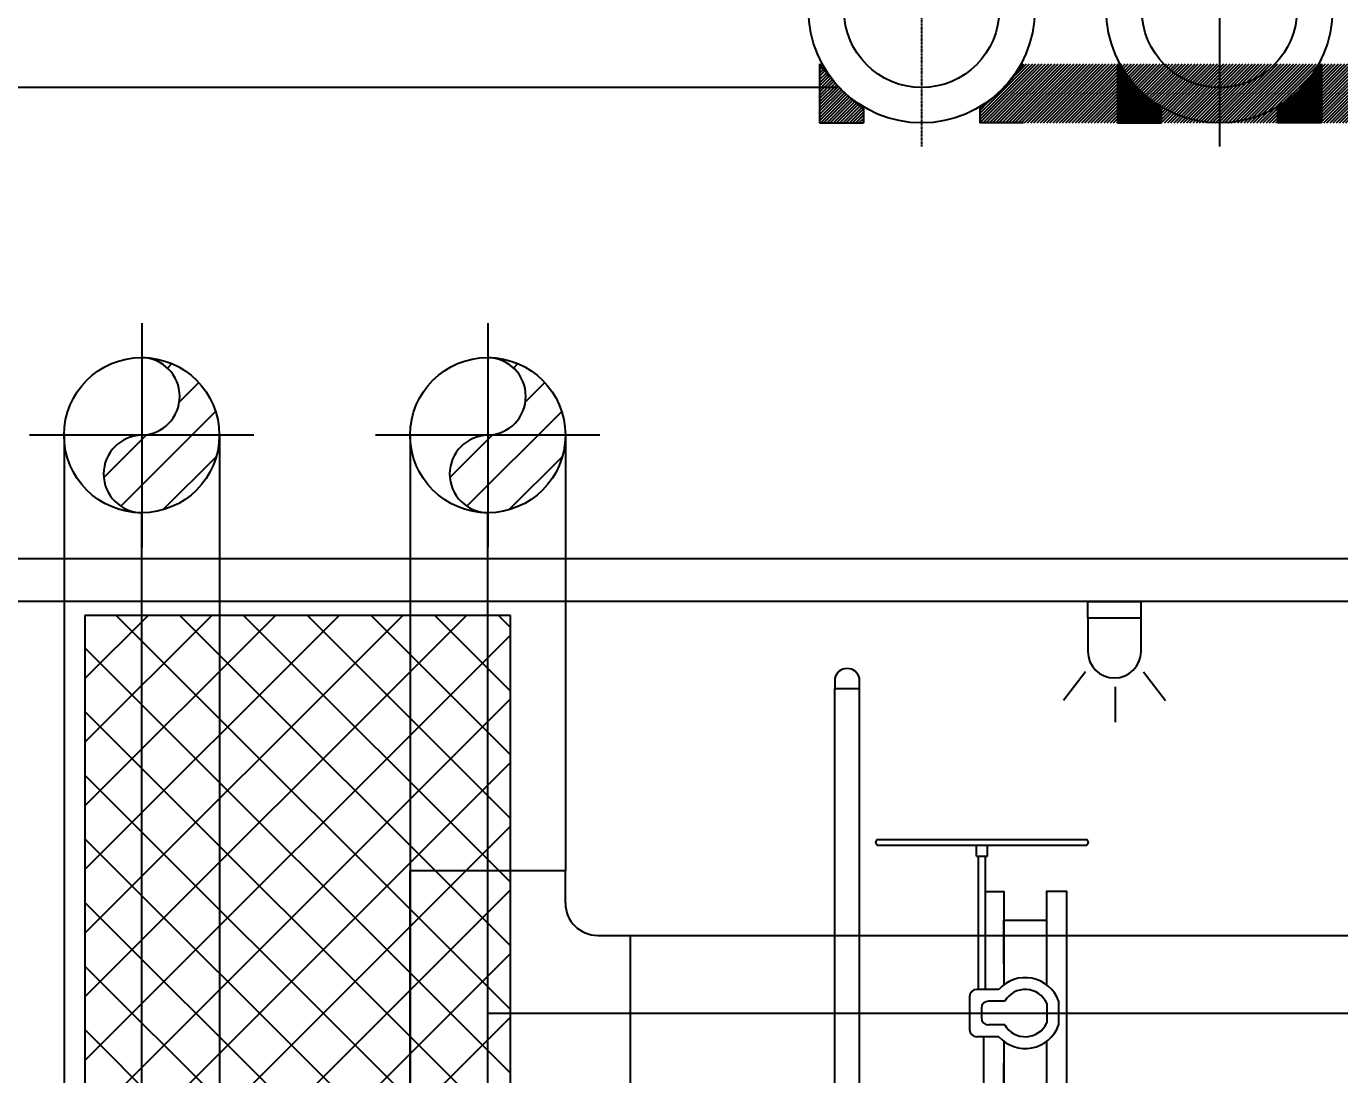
# Model space of a CAD drawing. Header units: millimetres. Extents: x -69706 to 52883, y -6882 to 68885.
# Drawn here: x -31528 to -29676, y 26399 to 27879 of the extents above; entities that cross this region are included whole.
import ezdxf

# ---------------------------------------------------------------- set-up
doc = ezdxf.new("R2010")
doc.units = ezdxf.units.MM
doc.linetypes.add('YFM1P-長$0$CENTER2', pattern=[1.125, 0.75, -0.125, 0.125, -0.125])
doc.linetypes.add('YFM1P-長$0$MAU&DCC Valve Station$0$CENTER2', pattern=[1.125, 0.75, -0.125, 0.125, -0.125])
for name, color, linetype in [('YFM1P-長$0$Light', 2, 'Continuous'), ('YFM1P-長$0$M-FOUN', 252, 'Continuous'), ('YFM1P-長$0$M-PIPE-CHWR13', 94, 'Continuous'), ('YFM1P-長$0$M-PIPE-CHWR13_CL', 93, 'YFM1P-長$0$CENTER2'), ('YFM1P-長$0$M-PIPE-CHWS5', 160, 'Continuous'), ('YFM1P-長$0$M-PIPE-CHWS5_CL', 161, 'YFM1P-長$0$CENTER2'), ('YFM1P-長$0$MAU&DCC Valve Station$0$M-CWTR-VAVE', 4, 'Continuous'), ('YFM1P-長$0$MAU&DCC Valve Station$0$M-PIPE-CHWR20', 110, 'Continuous'), ('YFM1P-長$0$MAU&DCC Valve Station$0$M-PIPE-CHWR20_CL', 111, 'YFM1P-長$0$MAU&DCC Valve Station$0$CENTER2'), ('YFM1P-長$0$MAU&DCC Valve Station$0$M-PIPE-CHWS12', 130, 'Continuous'), ('YFM1P-長$0$MAU&DCC Valve Station$0$M-PIPE-CHWS12_CL', 132, 'YFM1P-長$0$MAU&DCC Valve Station$0$CENTER2'), ('YFM1P-長$0$TYPE14X10', 7, 'Continuous')]:
    doc.layers.add(name, color=color, linetype=linetype)
doc.styles.add('dim-txt', font='isocp.shx', dxfattribs={"width": 0.7, "bigfont": 'chineset.shx'})
doc.dimstyles.new('ARCH-dim-200MM', dxfattribs={"dimscale": 2000, "dimtxt": 0.3, "dimasz": 0.1, "dimexe": 0.1, "dimexo": 0.1, "dimgap": 0.05, "dimtad": 1, "dimdec": 0, "dimrnd": 0.5, "dimdsep": 46, "dimtxsty": 'dim-txt', "dimblk": 'DOT', "dimcen": 2, "dimclrd": 256, "dimclre": 256, "dimclrt": 256, "dimadec": 0, "dimazin": 0, "dimtfac": 1, "dimtdec": 0, "dimtix": 1, "dimtmove": 2, "dimatfit": 3, "dimldrblk": 'OBLIQUE', "dimfxl": 1, "dimtvp": 1, "dimtolj": 1, "dimarcsym": 0})
pattern_1 = [(45, (2679264709.968667, -131290.7604304586), (-2.245064030267288, 2.245064030267288), [])]
pattern_2 = [(45, (2679265129.968667, -131290.7604304584), (-2.245064030267288, 2.245064030267288), [])]

# ---------------------------------------------------------------- blocks, each defined once
blk = doc.blocks.new('YFM1P-長$0$MAU&DCC Valve Station$0$08bv')
for p, q in [((368.000049210008, 209.0000000000146), (368.000049210008, -87.00000000001455)), ((376.0000492099789, 209.0000000000146), (376.0000492099789, -87.00000000001455)), ((154.3562113239022, 78.44875907762616), (107.6437886760687, 78.44875907762616)), ((97.64378867606865, 37.24732428127027), (97.64378867606865, 68.44875907762616)), ((137.7124226478336, 61.80497040154296), (124.2875773521664, 61.80497040154296)), ((164.3562113239022, 37.24732428127027), (164.3562113239022, 68.44875907762616)), ((164.3562113239022, 66.00000000001455), (352.5526149218786, 66.00000000001455)), ((164.3562113239022, 56.00000000001455), (352.5526149218786, 56.00000000001455)), ((352.5526149218786, 68.5761921525409), (352.5526149218786, 53.4238078474591)), ((352.5526149218786, 68.5761921525409), (368.000049210008, 68.5761921525409)), ((114.2875773521664, 28.86748626267945), (114.2875773521664, 51.80497040154296)), ((147.7124226478336, 28.86748626267945), (147.7124226478336, 51.80497040154296)), ((352.5526149218786, 53.4238078474591), (368.000049210008, 53.4238078474591)), ((0, 30.0000040922605), (0, -30.00000409224594)), ((0, 30.0000040922605), (61, 30.0000040922605)), ((201.0000221788941, 30.0000040922605), (262, 30.0000040922605)), ((262, 30.0000040922605), (262, -30.00000409224594)), ((144.825240249018, -30.3562113239168), (117.1747597509529, -30.3562113239168)), ((148.0587221092137, -47), (113.9412778907572, -47))]:
    blk.add_line(p, q)
for points in [[(91.00000306917354, 30.0000040922605), (-40.45000000001164, 30.0000040922605), (-40.45000000001164, 58.57500409225759), (97.64378867606865, 58.57500409225759)], [(302.4499999999825, 56.00000000001455), (302.4499999999825, 30.0000040922605), (170.9999969307974, 30.0000040922605)], [(91.00000306917354, -30.00000409224594), (-40.45000000001164, -30.00000409224594), (-40.45000000001164, -58.57500409224303), (302.4499999999825, -58.57500409224303), (302.4499999999825, -30.00000409224594), (170.9999969307974, -30.00000409224594)]]:
    blk.add_lwpolyline(points)
for centre, radius, start, end in [((372.000049210008, 206.0000000000437), 4.999999999969896, 36.86989764651103, 143.130102353489), ((107.6437886760687, 68.44875907762616), 10, 90, 180), ((154.3562113239022, 68.44875907762616), 10, 0, 90), ((124.2875773521664, 51.80497040154296), 10, 90, 180), ((137.7124226478336, 51.80497040154296), 10, 0, 90), ((131, 0), 50, 131.8454973450919, 250.0515564117327), ((131, 0), 50, 289.9484435882673, 48.15450265490806), ((131, 0), 33.3562113239168, 120.0680884635383, 245.5138833026101), ((131, 0), 33.3562113239168, 294.4861166973899, 59.93191153646174), ((372.000049210008, -84.00000000001455), 4.999999999972806, 216.869897646511, 323.130102353489)]:
    blk.add_arc(centre, radius, start, end)
blk = doc.blocks.new('YFM1P-長$0$A$C249b1ccb')
at = {"true_color": 0xffffff}
h = blk.add_hatch(dxfattribs=at)
h.set_pattern_fill('ANSI31')
h.set_pattern_definition(pattern_1)
edge = h.paths.add_edge_path()
edge.add_line((256456.1399832914, 69900.10986489017), (256518.0057541082, 69900.10986607429))
edge.add_line((256518.0057535889, 69920.18325342989), (256518.0057541082, 69900.10986607429))
edge.add_arc((256689.2177931415, 70149.00682042708), 285.7862615681728, 215.3565476287819, 233.1951613768989)
edge.add_line((256456.1399832914, 69983.6329353769), (256456.1399832914, 69900.10986489017))
h = blk.add_hatch(dxfattribs=at)
h.set_pattern_fill('ANSI31')
h.set_pattern_definition(pattern_1)
edge = h.paths.add_edge_path()
edge.add_line((256743.8600109171, 69900.10986489017), (256681.9942401003, 69900.10986607429))
edge.add_line((256681.9942406195, 69920.18325342989), (256681.9942401003, 69900.10986607429))
edge.add_arc((256510.782201067, 70149.00682042708), 285.7862615681728, 306.8048386231011, 324.6434523710974)
edge.add_line((257703.8600109171, 69983.6329353769), (257703.8600109171, 69900.10986489017))
h = blk.add_hatch(dxfattribs=at)
h.set_pattern_fill('ANSI31')
h.set_pattern_definition(pattern_2)
edge = h.paths.add_edge_path()
edge.add_line((256876.1399832978, 69900.1098648904), (256938.0057541146, 69900.10986607452))
edge.add_line((256938.0057535953, 69920.18325343012), (256938.0057541146, 69900.10986607452))
edge.add_arc((257109.2177931479, 70149.00682042731), 285.7862615681728, 215.3565476287819, 233.1951613768989)
edge.add_line((256876.1399832978, 69983.63293537713), (256876.1399832978, 69900.1098648904))
h = blk.add_hatch(dxfattribs=at)
h.set_pattern_fill('ANSI31')
h.set_pattern_definition(pattern_2)
edge = h.paths.add_edge_path()
edge.add_line((257163.8600109235, 69900.1098648904), (257101.9942401067, 69900.10986607452))
edge.add_line((257101.9942406259, 69920.18325343012), (257101.9942401067, 69900.10986607452))
edge.add_arc((256930.7822010734, 70149.00682042731), 285.7862615681728, 306.8048386231011, 324.6434523710974)
edge.add_line((257163.8600109235, 69983.63293537713), (257163.8600109235, 69900.1098648904))
for p, q in [((256456.1399832914, 69983.6329353769, 0.008123072496409164), (256456.1399832914, 69900.10986489017, 0.008391588458812535)), ((256456.1399832914, 69982.56913230085, 0.007844966382785748), (256456.1399829934, 69900.10986308585, 0.008391588458812535)), ((256876.1399832978, 69983.63293537713, 0.008040908832141867), (256876.1399832978, 69900.1098648904, 0.008309424794545238)), ((256876.1399832978, 69982.56913230108, 0.007762802718518451), (256876.1399829998, 69900.10986308608, 0.008309424794545238)), ((257163.8600109235, 69983.63293537713, 0.008040908832141867), (257163.8600109235, 69900.1098648904, 0.008309424794545238)), ((257163.8600109234, 69982.56913230108, 0.007762802718518451), (257163.8600112215, 69900.10986308608, 0.008309424794545238)), ((256518.0057535889, 69920.18325342989, 0.008252535402000827), (256518.0057541082, 69900.10986607429, 0.008391588458812535)), ((256681.9942406195, 69920.18325342989, 0.008252535402000827), (256681.9942401003, 69900.10986607429, 0.008391588458812535)), ((256938.0057535953, 69920.18325343012, 0.00817037173773353), (256938.0057541146, 69900.10986607452, 0.008309424794545238)), ((257101.9942406259, 69920.18325343012, 0.00817037173773353), (257101.9942401067, 69900.10986607452, 0.008309424794545238)), ((256456.1399832914, 69900.10986489017, 0.008391588458812535), (256518.0057541082, 69900.10986607429, 0.008391588458812535)), ((256743.8600109171, 69900.10986489017, 0.008391588458812535), (256681.9942401003, 69900.10986607429, 0.008391588458812535)), ((256876.1399832978, 69900.1098648904, 0.008309424794545238), (256938.0057541146, 69900.10986607452, 0.008309424794545238)), ((257163.8600109235, 69900.1098648904, 0.008309424794545238), (257101.9942401067, 69900.10986607452, 0.008309424794545238))]:
    blk.add_line(p, q)
for centre, start, end in [((256689.2177931415, 70149.00682042708, 0.008123072496409164), 215.3565476287819, 233.1951613768989), ((256510.782201067, 70149.00682042708, 0.008123072496409164), 306.8048386231011, 324.6434523710974), ((257109.2177931479, 70149.00682042731, 0.008040908832141867), 215.3565476287819, 233.1951613768989), ((256930.7822010734, 70149.00682042731, 0.008040908832141867), 306.8048386231011, 324.6434523710974)]:
    blk.add_arc(centre, 285.7862615681728, start, end)
at = {"layer": 'YFM1P-長$0$M-PIPE-CHWR13'}
for radius in [159.5000000186265, 109.5000000186265]:
    blk.add_circle((256599.9999971042, 70059.6098649088, 9.39326596123835e-05), radius, dxfattribs=at)
at = {"layer": 'YFM1P-長$0$M-PIPE-CHWR13_CL', "ltscale": 0.5}
blk.add_line((256599.9999971042, 70252.58204607392, 9.39326596123835e-05), (256599.9999971042, 69866.63768374361, 9.39326596123835e-05), dxfattribs=at)
at = {"layer": 'YFM1P-長$0$M-PIPE-CHWS5'}
for radius in [159.4799525076523, 109.4799525076523]:
    blk.add_circle((257019.9999971106, 70059.589817398, 1.176899534508641e-05), radius, dxfattribs=at)
at = {"layer": 'YFM1P-長$0$M-PIPE-CHWS5_CL'}
blk.add_line((257019.9999971106, 70252.56199856318, 1.176899534508641e-05), (257019.9999971106, 69866.61763623287, 1.176899534508641e-05), dxfattribs=at)
blk = doc.blocks.new('YFM1P-長$0$A$Cc3ad5393')
at = {"layer": 'YFM1P-長$0$Light', "color": 252}
for p, q in [((286034.4807393569, 374166.7250587337), (286109.4807393569, 374166.7250587337)), ((286034.4807393569, 374143.2875587337), (286034.4807393569, 374166.7250587337)), ((286109.4807393569, 374096.1284052471), (286109.4807393569, 374166.7250587337)), ((286034.4807393569, 374143.2875587337), (286109.4807393569, 374143.2875587337)), ((286034.4807393569, 374143.2875587337), (286034.4807393569, 374096.1284052471)), ((286031.1938062168, 374067.2073733667), (285999.9996053209, 374026.7114307891)), ((286112.767672497, 374067.2073733667), (286143.9618733929, 374026.7114307891)), ((286073.120800678, 374046.141404335), (286073.120800678, 373996.1349041573))]:
    blk.add_line(p, q, dxfattribs=at)
blk.add_arc((286071.9807393569, 374096.1284052471), 37.50000000000021, 180, 0, dxfattribs=at)
at = {"layer": 'YFM1P-長$0$TYPE14X10', "color": 252}
for p, q in [((288725.0000000001, 374226.7250587337), (278125.0000000001, 374226.7250587337)), ((288665.0000000001, 374166.7250587337), (278125.0000000001, 374166.7250587337)), ((285220.0000408664, 374146.7250291146), (284620.0000408664, 374146.7250291146)), ((284620.0000408664, 374146.7250291146), (284620.0000408664, 371891.7250291146)), ((284620.0000408664, 373608.6194954659), (285158.1055745151, 374146.7250291146)), ((284620.0000408664, 373698.4220566766), (285068.3030133044, 374146.7250291146)), ((284620.0000408664, 373788.2246178873), (284978.5004520937, 374146.7250291146)), ((284620.0000408664, 373878.027179098), (284888.697890883, 374146.7250291146)), ((284620.0000408664, 373967.8297403087), (284798.8953296723, 374146.7250291146)), ((284620.0000408664, 374057.6323015194), (284709.0927684616, 374146.7250291146)), ((285220.0000408664, 373590.9565784399), (284664.2315901918, 374146.7250291146)), ((285220.0000408664, 373680.7591396506), (284754.0341514025, 374146.7250291146)), ((285220.0000408664, 373770.5617008613), (284843.8367126132, 374146.7250291146)), ((285220.0000408664, 373860.364262072), (284933.6392738239, 374146.7250291146)), ((285220.0000408664, 373950.1668232827), (285023.4418350346, 374146.7250291146)), ((285220.0000408664, 374039.9693844934), (285113.2443962453, 374146.7250291146)), ((285220.0000408664, 374129.7719457041), (285203.046957456, 374146.7250291146)), ((285220.0000408664, 371891.7250291146), (285220.0000408664, 374146.7250291146)), ((284620.0000408664, 373518.8169342552), (285220.0000408664, 374118.8169342552)), ((285220.0000408664, 373501.1540172292), (284620.0000408664, 374101.1540172292)), ((285677.5000408665, 374057.9662691667), (285677.5000408665, 374043.9662691667)), ((285677.5000408665, 372003.279782153), (285677.5000408664, 374043.9662691667)), ((285677.5000408665, 374043.9662691667), (285712.5000408665, 374043.9662691667)), ((285712.5000408665, 374043.9662691667), (285712.5000408665, 374057.9662691667)), ((285712.5000408665, 372003.2797558625), (285712.5000408664, 374043.9662691667)), ((284620.0000408664, 373429.0143730445), (285220.0000408664, 374029.0143730445)), ((285220.0000408664, 373411.3514560186), (284620.0000408664, 374011.3514560186)), ((284620.0000408664, 373339.2118118338), (285220.0000408664, 373939.2118118338)), ((285220.0000408664, 373321.5488948079), (284620.0000408664, 373921.5488948078)), ((284620.0000408664, 373249.4092506231), (285220.0000408664, 373849.4092506231)), ((285220.0000408664, 373231.7463335972), (284620.0000408664, 373831.7463335972)), ((284620.0000408664, 373159.6066894125), (285220.0000408664, 373759.6066894125)), ((285220.0000408664, 373141.9437723865), (284620.0000408664, 373741.9437723865)), ((284620.0000408664, 373069.8041282018), (285220.0000408664, 373669.8041282018)), ((285220.0000408664, 373052.1412111758), (284620.0000408664, 373652.1412111758)), ((284620.0000408664, 372980.0015669911), (285220.0000408664, 373580.0015669911)), ((285220.0000408664, 372962.3386499651), (284620.0000408664, 373562.3386499651))]:
    blk.add_line(p, q, dxfattribs=at)
blk.add_arc((285695.0000408665, 374054.0287691667), 17.9375, 12.68038349181982, 167.3196165081802, dxfattribs=at)
blk = doc.blocks.new('_Dot')
at = {"color": 0, "linetype": 'ByBlock', "lineweight": -2}
blk.add_line((-0.5, 0), (-1, 0), dxfattribs=at)
at = {"color": 0, "linetype": 'ByBlock', "const_width": 0.5}
blk.add_lwpolyline([(-0.25, 0, 1), (0.25, 0, 1)], format="xyb", close=True, dxfattribs=at)
blk = doc.blocks.new('*D356')
at = {"lineweight": -2, "ltscale": 500, "transparency": 16777216}
for p, q in [((-31545.48527476843, 28350.22201690294), (-24413.80651941421, 28350.22201690295)), ((-24613.80651941421, 28150.22201690294), (-24613.80651941421, 24240.99132568349)), ((-31597.55892564778, 24040.99132568349), (-24413.8065194142, 24040.9913256835))]:
    blk.add_line(p, q, dxfattribs=at)
at = {"lineweight": -2, "ltscale": 500, "transparency": 16777216, "xscale": 200, "yscale": 200, "zscale": 200}
for p, rotation in [((-24613.80651941421, 28350.22201690294), 90), ((-24613.80651941421, 24040.99132568349), 270)]:
    blk.add_blockref('_Dot', p, dxfattribs=dict(at, rotation=rotation))
at = {"ltscale": 500, "transparency": 16777216, "insert": (-25013.8065194142, 26195.60667129322), "char_height": 600, "attachment_point": 5, "rotation": 90, "style": 'dim-txt'}
blk.add_mtext('\\A1;4309', dxfattribs=at)
blk = doc.blocks.new('_OBLIQUE')
at = {"color": 0, "linetype": 'ByBlock', "lineweight": -2}
blk.add_line((-0.5, -0.5), (0.5, 0.5), dxfattribs=at)

msp = doc.modelspace()

# ---------------------------------------------------------------- hatches: boundary and pattern name
at = {"layer": 'YFM1P-長$0$MAU&DCC Valve Station$0$M-PIPE-CHWR20_CL'}
h = msp.add_hatch(dxfattribs=at)
h.set_pattern_fill('ANSI31', color=256, scale=14.37007874015938, angle=-1.272221872585407e-14, style=0)
h.set_pattern_definition([(225, (-203801.8606000686, 44134.40540582367), (32.26174689164048, -32.26174689164048), [])])
h.paths.add_polyline_path([(-30877.38527191393, 27192.00587574677, -0.9811632299347417), (-30877.40469688239, 27301.48607803427, 0.9811632332431235), (-30877.38527191376, 27411.00587574683, -0.4142135623729629), (-30767.88527191376, 27301.50587574683, -0.4142135623731493)])
at = {"layer": 'YFM1P-長$0$MAU&DCC Valve Station$0$M-PIPE-CHWS12_CL'}
h = msp.add_hatch(dxfattribs=at)
h.set_pattern_fill('ANSI31', color=256, scale=14.37007874015938, angle=-1.272221872585407e-14, style=0)
h.set_pattern_definition([(225, (-204289.9606000709, 44134.40540582372), (32.26174689164048, -32.26174689164048), [])])
h.paths.add_polyline_path([(-31365.48527191618, 27192.00587574683, -0.9811632299347417), (-31365.50469688464, 27301.48607803427, 0.9811632332431235), (-31365.485271916, 27411.00587574689, -0.4142135623729629), (-31255.985271916, 27301.50587574683, -0.4142135623731493)])

# ---------------------------------------------------------------- linework, layer by layer
at = {"layer": 'YFM1P-長$0$M-PIPE-CHWR13'}
msp.add_line((-30385.54972345991, 27792.09796083852, 1.953283189539963e-05), (-32126.47375131024, 27792.09796083852, 1.953283189539963e-05), dxfattribs=at)
at = {"layer": 'YFM1P-長$0$MAU&DCC Valve Station$0$M-PIPE-CHWR20'}
for p, q in [((-30877.38527191393, 27459.65193949343, -1.471854555401848), (-30877.38527191393, 27143.29290770861, -1.471854555401848)), ((-30719.20575602147, 27301.50587574683, -1.236437521142806e-05), (-31035.56478780622, 27301.50587574683, -1.236437521142806e-05)), ((-30986.92277191577, 27301.50587574683, 3.676696289884397e-05), (-30986.92277191566, 26173.10584612708, 3.677817437782322e-05)), ((-30767.84777191564, 27301.89771509164, 3.678428430002493e-05), (-30767.8477719157, 26686.67661305534, 3.678692908563882e-05)), ((-30767.83527092296, 26686.86478564981), (-30986.93527092294, 26686.86478564981)), ((-30986.93527092294, 26285.18145231646), (-30986.93527092294, 26686.86478564981)), ((-30767.8477719157, 26686.67661305534, 3.678692908563882e-05), (-30767.8477719157, 26686.86478564981, 3.678292436017364e-05)), ((-30767.83527092296, 26641.2189523165), (-30767.83527092296, 26686.86478564981)), ((-30722.1894375897, 26595.57311898312), (-30676.54360425621, 26595.57311898312)), ((-30676.54360425563, 26595.57312436041), (-30676.54360425563, 26376.47311898227)), ((-30676.54360425621, 26595.57311898312), (-29562.0269378548, 26595.57311898312))]:
    msp.add_line(p, q, dxfattribs=at)
msp.add_circle((-30877.38527191376, 27301.50587574683, -1.236437521142806e-05), 109.5000000000145, dxfattribs=at)
for centre, radius, start, end in [((-30878.43638541128, 27356.24616159853, -1.236437521142806e-05), 54.76980128856764, 271.0996582638512, 88.90034172947593), ((-30876.35395970496, 27246.74616159853, -1.236437521142806e-05), 54.75000000001764, 91.07933026364695, 268.920669736353), ((-30722.1894375897, 26641.2189523165), 45.64583333333456, 180, 270)]:
    msp.add_arc(centre, radius, start, end, dxfattribs=at)
at = {"layer": 'YFM1P-長$0$MAU&DCC Valve Station$0$M-PIPE-CHWR20_CL'}
for p, q in [((-30877.38527191556, 25334.73084612132, 3.678711964160454e-05), (-30877.38527191545, 27192.00587574683, 3.676979581840143e-05)), ((-30877.38527191556, 26486.02312167134, 3.677824285608009e-05), (-29361.18527118731, 26486.02312167134, 3.677673140043889e-05))]:
    msp.add_line(p, q, dxfattribs=at)
at = {"layer": 'YFM1P-長$0$MAU&DCC Valve Station$0$M-PIPE-CHWS12'}
for p, q in [((-31365.48527191618, 27459.65193949343, -1.471854556720126), (-31365.48527191618, 27143.29290770861, -1.471854556720126)), ((-31207.30575602371, 27301.50587574683, -1.236569348911542e-05), (-31523.66478780847, 27301.50587574683, -1.236569348911542e-05)), ((-31475.0227719179, 27301.50587574683, 3.677270558010631e-05), (-31475.02277191796, 24984.04334611626, 3.678693518177871e-05)), ((-31255.94777191789, 27301.50587574683, 3.677263372387965e-05), (-31255.94777191789, 24984.0426511552, 3.678693518177871e-05))]:
    msp.add_line(p, q, dxfattribs=at)
msp.add_circle((-31365.485271916, 27301.50587574683, -1.236569348911542e-05), 109.5000000000145, dxfattribs=at)
for centre, radius, start, end in [((-31366.53638541353, 27356.24616159853, -1.236569348911542e-05), 54.76980128856764, 271.0996582638512, 88.90034172947593), ((-31364.45395970721, 27246.74616159853, -1.236569348911542e-05), 54.75000000001764, 91.07933026364695, 268.920669736353)]:
    msp.add_arc(centre, radius, start, end, dxfattribs=at)
at = {"layer": 'YFM1P-長$0$MAU&DCC Valve Station$0$M-PIPE-CHWS12_CL'}
msp.add_line((-31365.48527191775, 24984.04334611626, 3.678693518177871e-05), (-31365.48527191775, 27192.00587574683, 3.676924546596942e-05), dxfattribs=at)

# ---------------------------------------------------------------- block references
at = {"layer": 'YFM1P-長$0$M-FOUN'}
for name, p in [('YFM1P-長$0$A$C249b1ccb', (-286865.4852688954, -42158.01190410776, -5.607119056707769e-06)), ('YFM1P-長$0$A$Cc3ad5393', (-316065.4852688954, -347099.7191955791, -5.607119056707769e-06))]:
    msp.add_blockref(name, p, dxfattribs=at)
at = {"layer": 'YFM1P-長$0$MAU&DCC Valve Station$0$M-CWTR-VAVE', "rotation": 90}
msp.add_blockref('YFM1P-長$0$MAU&DCC Valve Station$0$08bv', (-30119.28527155144, 26355.02312167134, 3.677748712825949e-05), dxfattribs=at)

# ---------------------------------------------------------------- dimensions: what is measured, and where the dimension line sits
at = {"ltscale": 500}
dim = msp.add_linear_dim(base=(-24613.80651941421, 24040.99132568349), p1=(-31745.48527476841, 28350.22201690293, 1.377553771934654e-05), p2=(-31797.55892564776, 24040.99132568348, -5.607119056707769e-06), angle=90, dimstyle='ARCH-dim-200MM', dxfattribs=at)
dim.commit()
dim.dimension.update_dxf_attribs({"geometry": '*D356', "text_midpoint": (-25013.8065194142, 26195.60667129322)})

doc.saveas('drawing.dxf')
